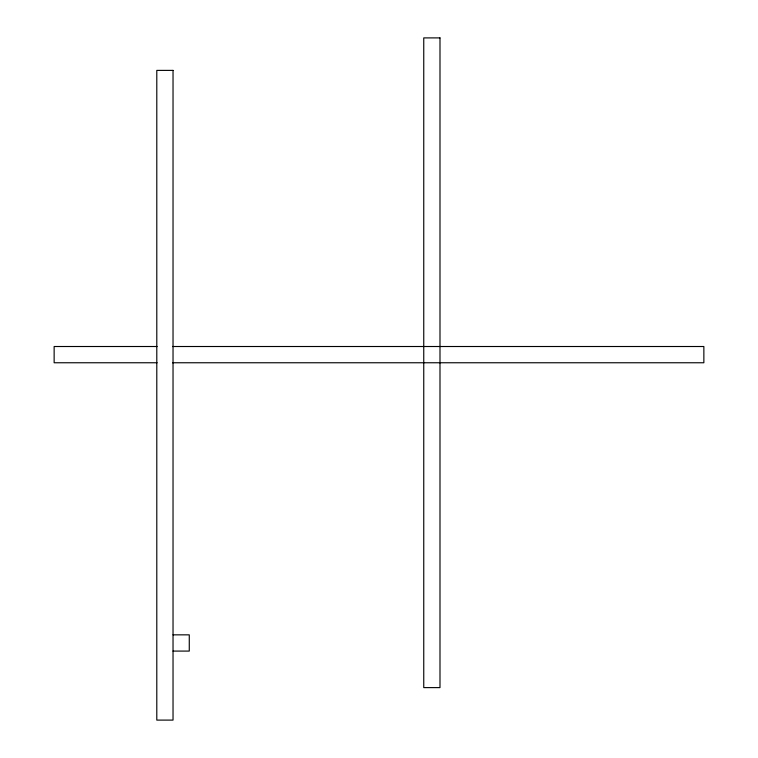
<?xml version="1.0" encoding="UTF-8"?>
<svg xmlns="http://www.w3.org/2000/svg" width="758" height="758" viewBox="0 0 758 758"><rect width="100%" height="100%" fill="white"/><g stroke="black" fill="none" stroke-linecap="round" stroke-linejoin="round"><path stroke-width="1.14" d="M157.105 346.51L54.14 346.51L54.14 362.76L157.105 362.76M172.492 346.51L703.86 346.51L703.86 362.76L172.492 362.76M173.032 634.844L189.273 634.844L189.273 651.084L173.032 651.084M439.991 37.9L423.75 37.9L423.75 687.61L439.991 687.61L439.991 37.9M173.032 70.39L156.792 70.39L156.792 720.1L173.032 720.1L173.032 70.39"/></g></svg>
